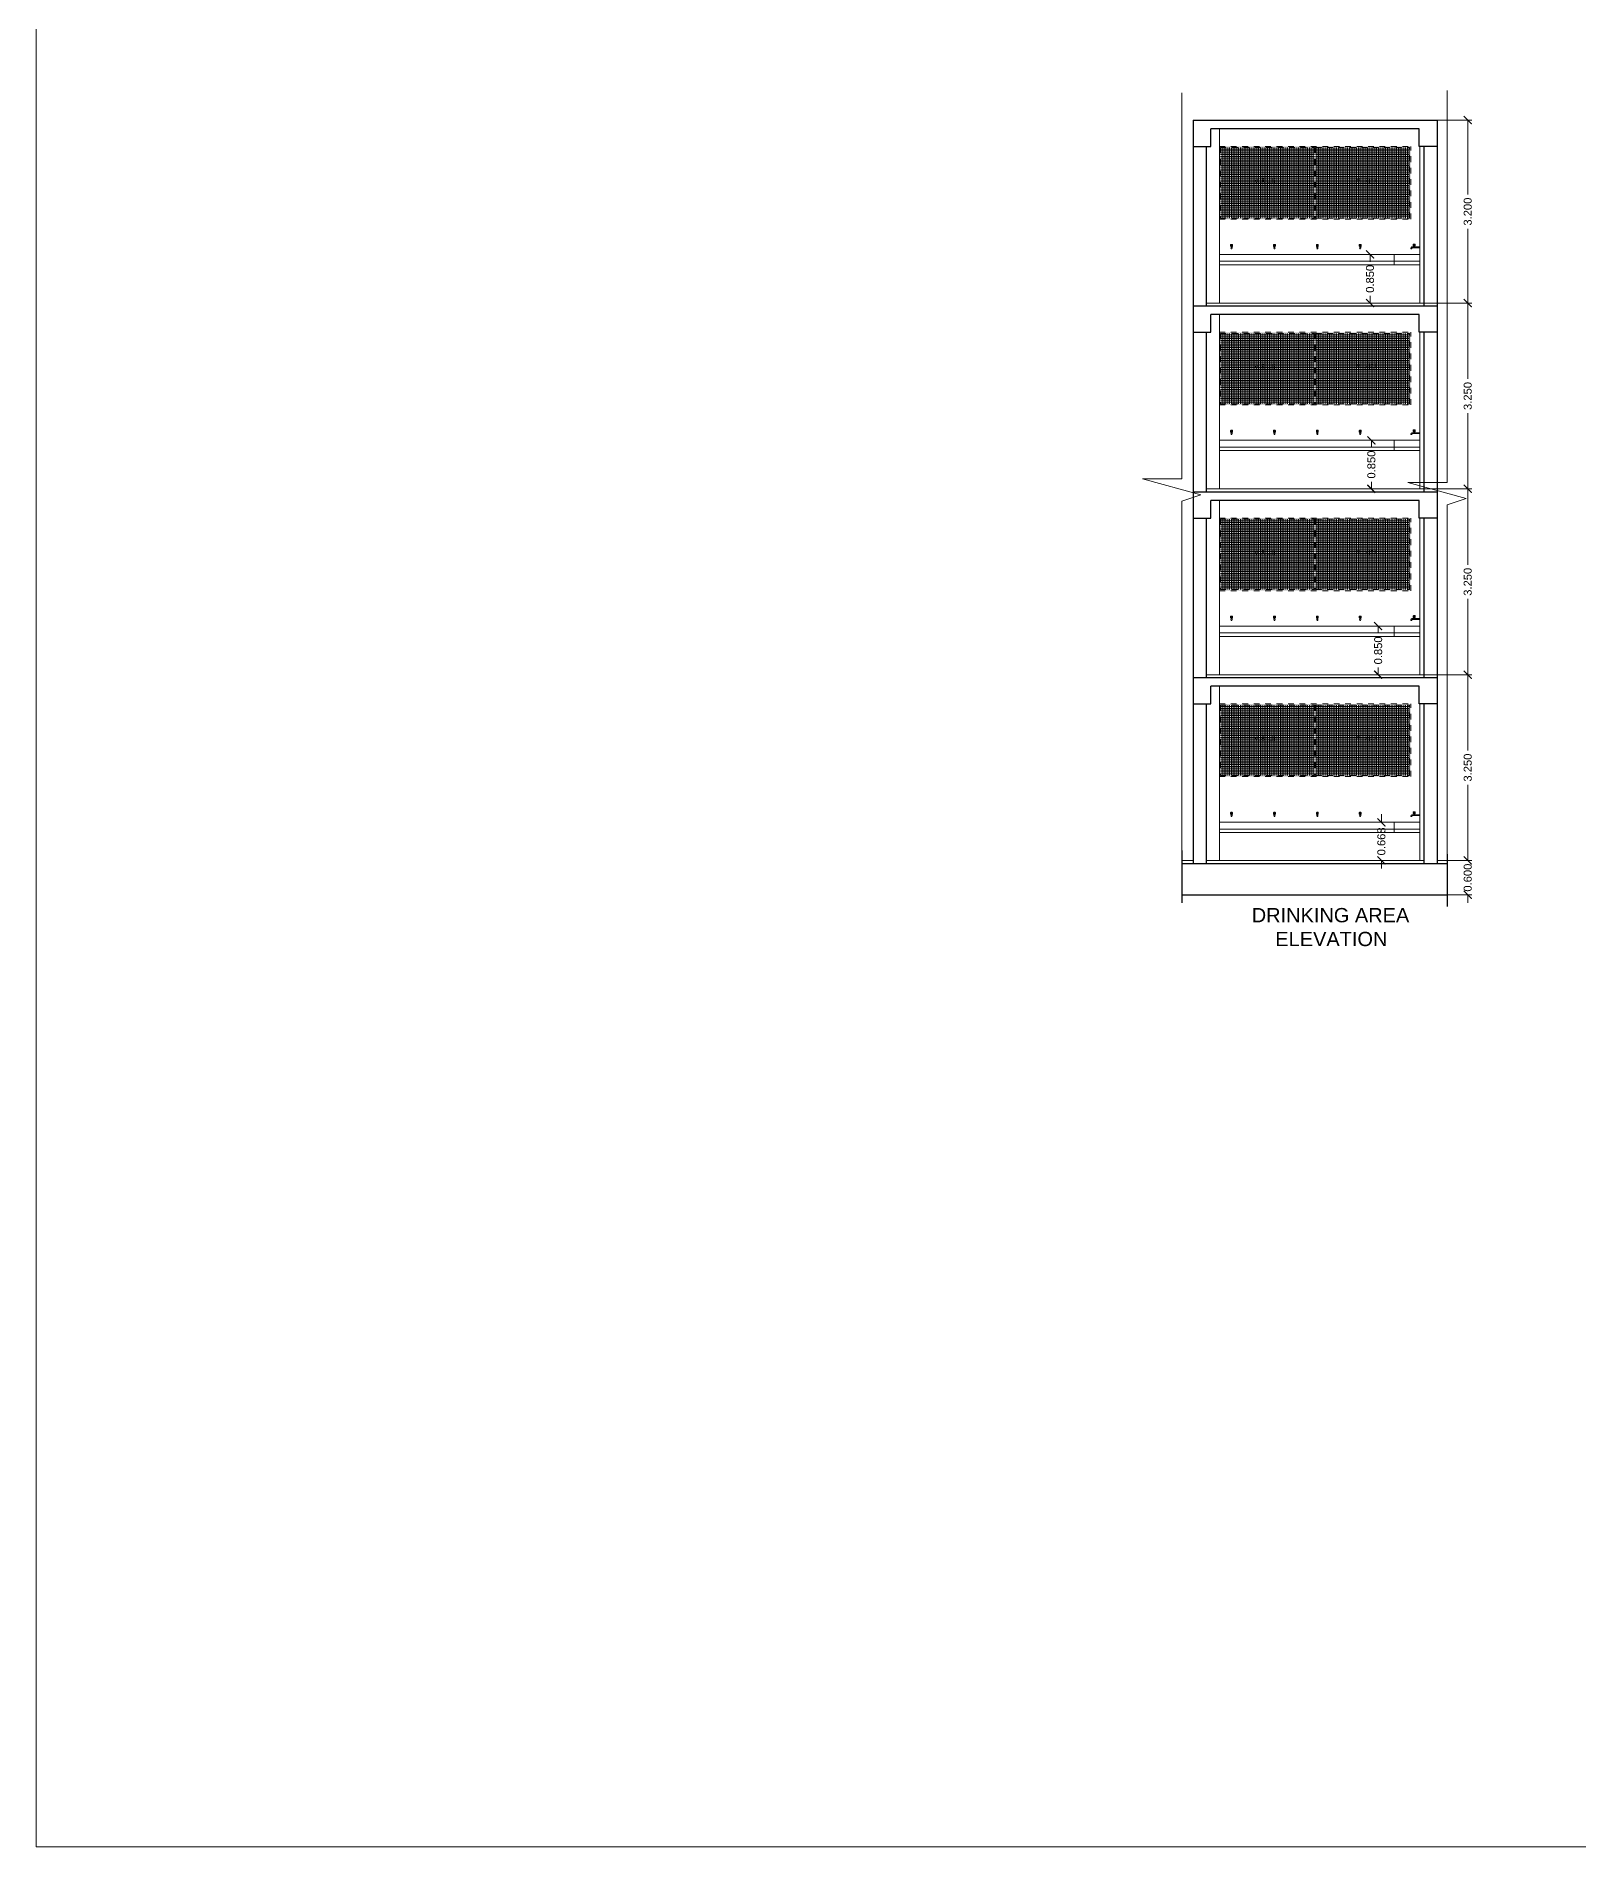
# Model space of a CAD drawing. Header units: millimetres. Extents: x 1898 to 3725, y 783 to 1532.
# Drawn here: x 2872.59 to 2899.56, y 977.71 to 1009.38 of the extents above; entities that cross this region are included whole.
import ezdxf

# ---------------------------------------------------------------- set-up
doc = ezdxf.new("R2010")
doc.units = ezdxf.units.MM
doc.linetypes.add('DASHED', pattern=[0.75, 0.5, -0.25])
doc.layers.get('0').update_dxf_attribs({"lineweight": 20})
doc.layers.get('Defpoints').update_dxf_attribs({"lineweight": 15})
for name, color, linetype, lineweight in [('DIM', 6, 'Continuous', 18), ('ELEV.1', 7, 'Continuous', 20), ('Fixture', 44, 'Continuous', 13), ('flooring', 1, 'Continuous', 18), ('Jali', 40, 'Continuous', 5), ('rcc', 5, 'Continuous', 30), ('STAIRS', 10, 'Continuous', 18), ('TEXT', 7, 'Continuous', 15), ('Text-1', 240, 'Continuous', 15), ('Ventilator', 4, 'DASHED', 18), ('Wall', 7, 'Continuous', 30)]:
    doc.layers.add(name, color=color, linetype=linetype, lineweight=lineweight)
doc.styles.add('L120', font='arial.ttf', dxfattribs={"height": 0.6})
doc.styles.add('Tabrej', font='arial.ttf')
doc.dimstyles.new('DIMEN', dxfattribs={"dimtxt": 0.3, "dimasz": 0.25, "dimexe": 0.18, "dimexo": 0.0625, "dimgap": 0.09, "dimtad": 0, "dimdec": 3, "dimzin": 0, "dimdsep": 46, "dimtxsty": 'Tabrej', "dimcen": 0, "dimclrd": 256, "dimclre": 256, "dimclrt": 7, "dimadec": 0, "dimazin": 0, "dimtfac": 1, "dimtdec": 3, "dimtofl": 0, "dimtmove": 0, "dimatfit": 1, "dimfxl": 0, "dimtolj": 1, "dimtzin": 0, "dimlwd": -1, "dimlwe": -1, "dimarcsym": 0})
pattern_1 = [(0, (-559.80018, 33.815787), (0, 0.03175), []), (90, (-559.80018, 33.815787), (-0.03175, 2e-18), [])]
pattern_2 = [(0, (-559.80018, 37.065787), (0, 0.03175), []), (90, (-559.80018, 37.065787), (-0.03175, 2e-18), [])]
pattern_3 = [(0, (-559.80018, 40.315787), (0, 0.03175), []), (90, (-559.80018, 40.315787), (-0.03175, 2e-18), [])]
pattern_4 = [(0, (-559.80018, 43.565787), (0, 0.03175), []), (90, (-559.80018, 43.565787), (-0.03175, 2e-18), [])]

# ---------------------------------------------------------------- blocks, each defined once
blk = doc.blocks.new('UIIOJHK')
at = {"ltscale": 0.05}
for p, q in [((1511.705, -656.787), (1511.672, -656.787)), ((1511.672, -656.804), (1511.705, -656.804)), ((1511.68, -656.812), (1511.68, -656.829)), ((1511.68, -656.829), (1511.697, -656.829)), ((1511.697, -656.829), (1511.697, -656.812)), ((1511.695, -656.854), (1511.682, -656.854))]:
    blk.add_line(p, q, dxfattribs=at)
for points in [[(1511.672, -656.787), (1511.672, -656.803)], [(1511.697, -656.779), (1511.68, -656.779)], [(1511.68, -656.812), (1511.697, -656.812)], [(1511.705, -656.804), (1511.705, -656.787)]]:
    blk.add_lwpolyline(points, dxfattribs=at)
for centre, radius, start, end in [((1511.68, -656.787), 0.00809, 88.2224, 181.7776), ((1511.68, -656.804), 0.00809, 178.2224, 271.7776), ((1511.703, -656.84), 0.0248, 153.0329, 214.6745), ((1511.675, -656.84), 0.0248, 325.3255, 26.9671), ((1511.697, -656.787), 0.00809, 358.2224, 91.7776), ((1511.697, -656.804), 0.00809, 268.2224, 1.7776)]:
    blk.add_arc(centre, radius, start, end, dxfattribs=at)
blk = doc.blocks.new('TT')
at = {"ltscale": 0.05}
for p, q in [((-0.068, 0.017), (0.057, 0.017)), ((0.059, 0), (-0.068, 0)), ((0.014, 0.058), (0.047, 0.058)), ((0.047, 0.042), (0.014, 0.042)), ((0.022, 0.017), (0.022, 0.033)), ((0.039, 0.033), (0.039, 0.017)), ((0.092, -0.017), (0.075, -0.017))]:
    blk.add_line(p, q, dxfattribs=at)
for points in [[(0.014, 0.042), (0.014, 0.058)], [(0.022, 0.067), (0.039, 0.067)], [(0.039, 0.033), (0.022, 0.033)], [(0.047, 0.058), (0.047, 0.042)]]:
    blk.add_lwpolyline(points, dxfattribs=at)
for centre, radius, start, end in [((0.022, 0.059), 0.00809, 88.2224, 181.7776), ((0.022, 0.041), 0.00809, 178.2224, 271.7776), ((0.039, 0.059), 0.00809, 358.2224, 91.7776), ((0.039, 0.041), 0.00809, 268.2224, 1.7776), ((0.062, -0.014), 0.0306, 354.1414, 98.716), ((0.062, -0.014), 0.0139, 347.0192, 102.9808)]:
    blk.add_arc(centre, radius, start, end, dxfattribs=at)
blk = doc.blocks.new('_ArchTick')
at = {"color": 0, "const_width": 0.15}
blk.add_lwpolyline([(-0.5, -0.5), (0.5, 0.5)], dxfattribs=at)
blk = doc.blocks.new('*D286')
at = {"layer": 'Defpoints', "color": 0, "lineweight": 15, "transparency": 16777216}
for p in [(2896.194, 995.626), (2896.113, 994.958), (2896.194, 994.958)]:
    blk.add_point(p, dxfattribs=at)
at = {"layer": 'DIM', "transparency": 16777216}
for p, q in [((2896.113, 995.626), (2896.113, 995.766)), ((2896.187, 995.626), (2896.043, 995.626)), ((2896.187, 994.958), (2896.043, 994.958)), ((2896.113, 994.958), (2896.113, 994.818))]:
    blk.add_line(p, q, dxfattribs=at)
at = {"layer": 'DIM', "transparency": 16777216, "xscale": 0.14, "yscale": 0.14, "zscale": 0.14}
for p, rotation in [((2896.113, 995.626), 270), ((2896.113, 994.958), 90)]:
    blk.add_blockref('_ArchTick', p, dxfattribs=dict(at, rotation=rotation))
at = {"layer": 'DIM', "color": 7, "transparency": 16777216, "insert": (2896.113, 995.292), "char_height": 0.14, "attachment_point": 5, "rotation": 90, "style": 'Tabrej'}
blk.add_mtext('\\A1;0.668', dxfattribs=at)
blk = doc.blocks.new('*D287')
at = {"layer": 'Defpoints', "color": 0, "lineweight": 15, "transparency": 16777216}
for p in [(2896.175, 999.058), (2896.057, 998.208), (2896.175, 998.208)]:
    blk.add_point(p, dxfattribs=at)
at = {"layer": 'DIM', "transparency": 16777216}
for p, q in [((2896.168, 999.058), (2895.987, 999.058)), ((2896.057, 999.058), (2896.057, 998.932)), ((2896.057, 998.208), (2896.057, 998.334)), ((2896.168, 998.208), (2895.987, 998.208))]:
    blk.add_line(p, q, dxfattribs=at)
at = {"layer": 'DIM', "transparency": 16777216, "xscale": 0.14, "yscale": 0.14, "zscale": 0.14}
for p, rotation in [((2896.057, 999.058), 90), ((2896.057, 998.208), 270)]:
    blk.add_blockref('_ArchTick', p, dxfattribs=dict(at, rotation=rotation))
at = {"layer": 'DIM', "color": 7, "transparency": 16777216, "insert": (2896.057, 998.633), "char_height": 0.14, "attachment_point": 5, "rotation": 90, "style": 'Tabrej'}
blk.add_mtext('\\A1;0.850', dxfattribs=at)
blk = doc.blocks.new('*D288')
at = {"layer": 'Defpoints', "color": 0, "lineweight": 15, "transparency": 16777216}
for p in [(2896.057, 1002.308), (2895.938, 1001.458), (2896.057, 1001.458)]:
    blk.add_point(p, dxfattribs=at)
at = {"layer": 'DIM', "transparency": 16777216}
for p, q in [((2896.05, 1002.308), (2895.868, 1002.308)), ((2895.938, 1002.308), (2895.938, 1002.182)), ((2896.05, 1001.458), (2895.868, 1001.458)), ((2895.938, 1001.458), (2895.938, 1001.584))]:
    blk.add_line(p, q, dxfattribs=at)
at = {"layer": 'DIM', "transparency": 16777216, "xscale": 0.14, "yscale": 0.14, "zscale": 0.14}
for p, rotation in [((2895.938, 1002.308), 90), ((2895.938, 1001.458), 270)]:
    blk.add_blockref('_ArchTick', p, dxfattribs=dict(at, rotation=rotation))
at = {"layer": 'DIM', "color": 7, "transparency": 16777216, "insert": (2895.938, 1001.883), "char_height": 0.14, "attachment_point": 5, "rotation": 90, "style": 'Tabrej'}
blk.add_mtext('\\A1;0.850', dxfattribs=at)
blk = doc.blocks.new('*D289')
at = {"layer": 'Defpoints', "color": 0, "lineweight": 15, "transparency": 16777216}
for p in [(2896.085, 1005.558), (2895.914, 1004.708), (2896.085, 1004.708)]:
    blk.add_point(p, dxfattribs=at)
at = {"layer": 'DIM', "transparency": 16777216}
for p, q in [((2896.078, 1005.558), (2895.844, 1005.558)), ((2895.914, 1005.558), (2895.914, 1005.432)), ((2896.078, 1004.708), (2895.844, 1004.708)), ((2895.914, 1004.708), (2895.914, 1004.834))]:
    blk.add_line(p, q, dxfattribs=at)
at = {"layer": 'DIM', "transparency": 16777216, "xscale": 0.14, "yscale": 0.14, "zscale": 0.14}
for p, rotation in [((2895.914, 1005.558), 90), ((2895.914, 1004.708), 270)]:
    blk.add_blockref('_ArchTick', p, dxfattribs=dict(at, rotation=rotation))
at = {"layer": 'DIM', "color": 7, "transparency": 16777216, "insert": (2895.914, 1005.133), "char_height": 0.14, "attachment_point": 5, "rotation": 90, "style": 'Tabrej'}
blk.add_mtext('\\A1;0.850', dxfattribs=at)
blk = doc.blocks.new('*D290')
at = {"layer": 'Defpoints', "color": 0, "lineweight": 15, "transparency": 16777216}
for p in [(2897.26, 994.958), (2897.623, 994.958), (2897.26, 994.358)]:
    blk.add_point(p, dxfattribs=at)
at = {"layer": 'DIM', "transparency": 16777216}
for p, q in [((2897.623, 994.958), (2897.623, 995.098)), ((2897.267, 994.958), (2897.693, 994.958)), ((2897.267, 994.358), (2897.693, 994.358)), ((2897.623, 994.358), (2897.623, 994.218))]:
    blk.add_line(p, q, dxfattribs=at)
at = {"layer": 'DIM', "transparency": 16777216, "xscale": 0.14, "yscale": 0.14, "zscale": 0.14}
for p, rotation in [((2897.623, 994.958), 270), ((2897.623, 994.358), 90)]:
    blk.add_blockref('_ArchTick', p, dxfattribs=dict(at, rotation=rotation))
at = {"layer": 'DIM', "color": 7, "transparency": 16777216, "insert": (2897.623, 994.658), "char_height": 0.14, "attachment_point": 5, "rotation": 90, "style": 'Tabrej'}
blk.add_mtext('\\A1;0.600', dxfattribs=at)
blk = doc.blocks.new('*D291')
at = {"layer": 'Defpoints', "color": 0, "lineweight": 15, "transparency": 16777216}
for p in [(2896.856, 998.208), (2897.623, 998.208), (2897.26, 994.958)]:
    blk.add_point(p, dxfattribs=at)
at = {"layer": 'DIM', "transparency": 16777216}
for p, q in [((2896.863, 998.208), (2897.693, 998.208)), ((2897.623, 998.208), (2897.623, 996.882)), ((2897.623, 994.958), (2897.623, 996.284)), ((2897.267, 994.958), (2897.693, 994.958))]:
    blk.add_line(p, q, dxfattribs=at)
at = {"layer": 'DIM', "transparency": 16777216, "xscale": 0.14, "yscale": 0.14, "zscale": 0.14}
for p, rotation in [((2897.623, 998.208), 90), ((2897.623, 994.958), 270)]:
    blk.add_blockref('_ArchTick', p, dxfattribs=dict(at, rotation=rotation))
at = {"layer": 'DIM', "color": 7, "transparency": 16777216, "insert": (2897.623, 996.583), "char_height": 0.14, "attachment_point": 5, "rotation": 90, "style": 'Tabrej'}
blk.add_mtext('\\A1;3.250', dxfattribs=at)
blk = doc.blocks.new('*D292')
at = {"layer": 'Defpoints', "color": 0, "lineweight": 15, "transparency": 16777216}
for p in [(2896.856, 1001.458), (2897.623, 1001.458), (2896.856, 998.208)]:
    blk.add_point(p, dxfattribs=at)
at = {"layer": 'DIM', "transparency": 16777216}
for p, q in [((2896.863, 1001.458), (2897.693, 1001.458)), ((2897.623, 1001.458), (2897.623, 1000.132)), ((2897.623, 998.208), (2897.623, 999.534)), ((2896.863, 998.208), (2897.693, 998.208))]:
    blk.add_line(p, q, dxfattribs=at)
at = {"layer": 'DIM', "transparency": 16777216, "xscale": 0.14, "yscale": 0.14, "zscale": 0.14}
for p, rotation in [((2897.623, 1001.458), 90), ((2897.623, 998.208), 270)]:
    blk.add_blockref('_ArchTick', p, dxfattribs=dict(at, rotation=rotation))
at = {"layer": 'DIM', "color": 7, "transparency": 16777216, "insert": (2897.623, 999.833), "char_height": 0.14, "attachment_point": 5, "rotation": 90, "style": 'Tabrej'}
blk.add_mtext('\\A1;3.250', dxfattribs=at)
blk = doc.blocks.new('*D293')
at = {"layer": 'Defpoints', "color": 0, "lineweight": 15, "transparency": 16777216}
for p in [(2896.856, 1004.708), (2897.623, 1004.708), (2896.856, 1001.458)]:
    blk.add_point(p, dxfattribs=at)
at = {"layer": 'DIM', "transparency": 16777216}
for p, q in [((2896.863, 1004.708), (2897.693, 1004.708)), ((2897.623, 1004.708), (2897.623, 1003.382)), ((2897.623, 1001.458), (2897.623, 1002.784)), ((2896.863, 1001.458), (2897.693, 1001.458))]:
    blk.add_line(p, q, dxfattribs=at)
at = {"layer": 'DIM', "transparency": 16777216, "xscale": 0.14, "yscale": 0.14, "zscale": 0.14}
for p, rotation in [((2897.623, 1004.708), 90), ((2897.623, 1001.458), 270)]:
    blk.add_blockref('_ArchTick', p, dxfattribs=dict(at, rotation=rotation))
at = {"layer": 'DIM', "color": 7, "transparency": 16777216, "insert": (2897.623, 1003.083), "char_height": 0.14, "attachment_point": 5, "rotation": 90, "style": 'Tabrej'}
blk.add_mtext('\\A1;3.250', dxfattribs=at)
blk = doc.blocks.new('*D294')
at = {"layer": 'Defpoints', "color": 0, "lineweight": 15, "transparency": 16777216}
for p in [(2897.086, 1007.908), (2897.623, 1007.908), (2896.856, 1004.708)]:
    blk.add_point(p, dxfattribs=at)
at = {"layer": 'DIM', "transparency": 16777216}
for p, q in [((2897.093, 1007.908), (2897.693, 1007.908)), ((2897.623, 1007.908), (2897.623, 1006.607)), ((2897.623, 1004.708), (2897.623, 1006.009)), ((2896.863, 1004.708), (2897.693, 1004.708))]:
    blk.add_line(p, q, dxfattribs=at)
at = {"layer": 'DIM', "transparency": 16777216, "xscale": 0.14, "yscale": 0.14, "zscale": 0.14}
for p, rotation in [((2897.623, 1007.908), 90), ((2897.623, 1004.708), 270)]:
    blk.add_blockref('_ArchTick', p, dxfattribs=dict(at, rotation=rotation))
at = {"layer": 'DIM', "color": 7, "transparency": 16777216, "insert": (2897.623, 1006.308), "char_height": 0.14, "attachment_point": 5, "rotation": 90, "style": 'Tabrej'}
blk.add_mtext('\\A1;3.200', dxfattribs=at)

msp = doc.modelspace()

# ---------------------------------------------------------------- hatches: boundary and pattern name
at = {"layer": 'Jali'}
h = msp.add_hatch(dxfattribs=at)
h.set_pattern_fill('NET', color=256, scale=0.01, style=0)
h.set_pattern_definition(pattern_4)
h.paths.add_polyline_path([(2894.943, 1007.4278), (2893.3005, 1007.4278), (2893.3005, 1006.1958), (2894.943, 1006.1958)])
h.paths.add_polyline_path([(2893.8545, 1006.7565), (2894.2609, 1006.7565), (2894.2609, 1006.9214), (2893.8545, 1006.9214)], flags=24)
h = msp.add_hatch(dxfattribs=at)
h.set_pattern_fill('NET', color=256, scale=0.01, style=0)
h.set_pattern_definition(pattern_4)
h.paths.add_polyline_path([(2896.6055, 1007.4278), (2894.963, 1007.4278), (2894.963, 1006.1958), (2896.6055, 1006.1958)])
h.paths.add_polyline_path([(2895.6362, 1006.774), (2896.0426, 1006.774), (2896.0426, 1006.9388), (2895.6362, 1006.9388)], flags=24)
h = msp.add_hatch(dxfattribs=at)
h.set_pattern_fill('NET', color=256, scale=0.01, style=0)
h.set_pattern_definition(pattern_3)
h.paths.add_polyline_path([(2894.943, 1004.1778), (2893.3005, 1004.1778), (2893.3005, 1002.9458), (2894.943, 1002.9458)])
h.paths.add_polyline_path([(2893.8545, 1003.5065), (2894.2609, 1003.5065), (2894.2609, 1003.6714), (2893.8545, 1003.6714)], flags=24)
h = msp.add_hatch(dxfattribs=at)
h.set_pattern_fill('NET', color=256, scale=0.01, style=0)
h.set_pattern_definition(pattern_3)
h.paths.add_polyline_path([(2896.6055, 1004.1778), (2894.963, 1004.1778), (2894.963, 1002.9458), (2896.6055, 1002.9458)])
h.paths.add_polyline_path([(2895.6362, 1003.524), (2896.0426, 1003.524), (2896.0426, 1003.6888), (2895.6362, 1003.6888)], flags=24)
h = msp.add_hatch(dxfattribs=at)
h.set_pattern_fill('NET', color=256, scale=0.01, style=0)
h.set_pattern_definition(pattern_2)
h.paths.add_polyline_path([(2894.943, 1000.9278), (2893.3005, 1000.9278), (2893.3005, 999.6958), (2894.943, 999.6958)])
h.paths.add_polyline_path([(2893.8545, 1000.2565), (2894.2609, 1000.2565), (2894.2609, 1000.4214), (2893.8545, 1000.4214)], flags=24)
h = msp.add_hatch(dxfattribs=at)
h.set_pattern_fill('NET', color=256, scale=0.01, style=0)
h.set_pattern_definition(pattern_2)
h.paths.add_polyline_path([(2896.6055, 1000.9278), (2894.963, 1000.9278), (2894.963, 999.6958), (2896.6055, 999.6958)])
h.paths.add_polyline_path([(2895.6362, 1000.274), (2896.0426, 1000.274), (2896.0426, 1000.4388), (2895.6362, 1000.4388)], flags=24)
h = msp.add_hatch(dxfattribs=at)
h.set_pattern_fill('NET', color=256, scale=0.01, style=0)
h.set_pattern_definition(pattern_1)
h.paths.add_polyline_path([(2894.943, 997.6778), (2893.3005, 997.6778), (2893.3005, 996.4458), (2894.943, 996.4458)])
h.paths.add_polyline_path([(2893.8545, 997.0065), (2894.2609, 997.0065), (2894.2609, 997.1714), (2893.8545, 997.1714)], flags=24)
h = msp.add_hatch(dxfattribs=at)
h.set_pattern_fill('NET', color=256, scale=0.01, style=0)
h.set_pattern_definition(pattern_1)
h.paths.add_polyline_path([(2896.6055, 997.6778), (2894.963, 997.6778), (2894.963, 996.4458), (2896.6055, 996.4458)])
h.paths.add_polyline_path([(2895.6362, 997.024), (2896.0426, 997.024), (2896.0426, 997.1888), (2895.6362, 997.1888)], flags=24)
at = {"layer": 'Ventilator'}
h = msp.add_hatch(color=256, dxfattribs=at)
h.dxf.hatch_style = 1
h.paths.add_polyline_path([(2896.6255, 1007.4478), (2893.2805, 1007.4478), (2893.2805, 1006.1758), (2896.6255, 1006.1758)])
h.paths.add_polyline_path([(2896.6055, 1007.4278), (2894.963, 1007.4278), (2894.963, 1006.1958), (2896.6055, 1006.1958)], flags=16)
h.paths.add_polyline_path([(2894.943, 1006.1958), (2893.3005, 1006.1958), (2893.3005, 1007.4278), (2894.943, 1007.4278)], flags=16)
h.paths.add_polyline_path([(2895.6362, 1006.774), (2896.0426, 1006.774), (2896.0426, 1006.9388), (2895.6362, 1006.9388)], flags=8)
h.paths.add_polyline_path([(2893.8545, 1006.7565), (2894.2609, 1006.7565), (2894.2609, 1006.9214), (2893.8545, 1006.9214)], flags=8)
h = msp.add_hatch(color=256, dxfattribs=at)
h.dxf.hatch_style = 1
h.paths.add_polyline_path([(2896.6255, 1004.1978), (2893.2805, 1004.1978), (2893.2805, 1002.9258), (2896.6255, 1002.9258)])
h.paths.add_polyline_path([(2896.6055, 1004.1778), (2894.963, 1004.1778), (2894.963, 1002.9458), (2896.6055, 1002.9458)], flags=16)
h.paths.add_polyline_path([(2894.943, 1002.9458), (2893.3005, 1002.9458), (2893.3005, 1004.1778), (2894.943, 1004.1778)], flags=16)
h.paths.add_polyline_path([(2895.6362, 1003.524), (2896.0426, 1003.524), (2896.0426, 1003.6888), (2895.6362, 1003.6888)], flags=8)
h.paths.add_polyline_path([(2893.8545, 1003.5065), (2894.2609, 1003.5065), (2894.2609, 1003.6714), (2893.8545, 1003.6714)], flags=8)
h = msp.add_hatch(color=256, dxfattribs=at)
h.dxf.hatch_style = 1
h.paths.add_polyline_path([(2896.6255, 1000.9478), (2893.2805, 1000.9478), (2893.2805, 999.6758), (2896.6255, 999.6758)])
h.paths.add_polyline_path([(2896.6055, 1000.9278), (2894.963, 1000.9278), (2894.963, 999.6958), (2896.6055, 999.6958)], flags=16)
h.paths.add_polyline_path([(2894.943, 999.6958), (2893.3005, 999.6958), (2893.3005, 1000.9278), (2894.943, 1000.9278)], flags=16)
h.paths.add_polyline_path([(2895.6362, 1000.274), (2896.0426, 1000.274), (2896.0426, 1000.4388), (2895.6362, 1000.4388)], flags=8)
h.paths.add_polyline_path([(2893.8545, 1000.2565), (2894.2609, 1000.2565), (2894.2609, 1000.4214), (2893.8545, 1000.4214)], flags=8)
h = msp.add_hatch(color=256, dxfattribs=at)
h.dxf.hatch_style = 1
h.paths.add_polyline_path([(2896.6255, 997.6978), (2893.2805, 997.6978), (2893.2805, 996.4258), (2896.6255, 996.4258)])
h.paths.add_polyline_path([(2896.6055, 997.6778), (2894.963, 997.6778), (2894.963, 996.4458), (2896.6055, 996.4458)], flags=16)
h.paths.add_polyline_path([(2894.943, 996.4458), (2893.3005, 996.4458), (2893.3005, 997.6778), (2894.943, 997.6778)], flags=16)
h.paths.add_polyline_path([(2895.6362, 997.024), (2896.0426, 997.024), (2896.0426, 997.1888), (2895.6362, 997.1888)], flags=8)
h.paths.add_polyline_path([(2893.8545, 997.0065), (2894.2609, 997.0065), (2894.2609, 997.1714), (2893.8545, 997.1714)], flags=8)

# ---------------------------------------------------------------- linework, layer by layer
at = {"layer": 'DIM'}
msp.add_lwpolyline([(2872.5878, 1037.6534), (2982.025, 1037.6534), (2982.025, 977.706), (2872.5878, 977.706)], close=True, dxfattribs=at)
at = {"layer": 'ELEV.1'}
for p, q in [((2893.2805, 1007.7578), (2893.2805, 1004.7078)), ((2896.7855, 1007.4478), (2896.7855, 1004.7078)), ((2893.2805, 1004.5078), (2893.2805, 1001.4578)), ((2896.7855, 1004.1978), (2896.7855, 1001.4578)), ((2893.2805, 1001.2578), (2893.2805, 998.2078)), ((2896.7855, 1000.9478), (2896.7855, 998.2078)), ((2893.2805, 998.0078), (2893.2805, 994.9578)), ((2896.7855, 997.6978), (2896.7855, 994.9578))]:
    msp.add_line(p, q, dxfattribs=at)
at = {"layer": 'flooring'}
for p, q in [((2893.2805, 1005.5578), (2896.7855, 1005.5578)), ((2893.2805, 1005.4398), (2896.7855, 1005.4398)), ((2893.2805, 1005.3778), (2896.7855, 1005.3778)), ((2893.0505, 1004.7078), (2896.8555, 1004.7078)), ((2893.2805, 1002.3078), (2896.7855, 1002.3078)), ((2893.2805, 1002.1898), (2896.7855, 1002.1898)), ((2893.2805, 1002.1278), (2896.7855, 1002.1278)), ((2893.0505, 1001.4578), (2896.8555, 1001.4578)), ((2893.2805, 999.0578), (2896.7855, 999.0578)), ((2893.2805, 998.9398), (2896.7855, 998.9398)), ((2893.2805, 998.8778), (2896.7855, 998.8778)), ((2893.0505, 998.2078), (2896.8555, 998.2078)), ((2893.2805, 995.6258), (2896.7855, 995.6258)), ((2893.2805, 995.5078), (2896.7855, 995.5078)), ((2893.2805, 995.4458), (2896.7855, 995.4458)), ((2892.621, 994.9578), (2892.8205, 994.9578)), ((2893.0505, 994.9578), (2896.8555, 994.9578)), ((2897.0855, 994.9578), (2897.2605, 994.9578))]:
    msp.add_line(p, q, dxfattribs=at)
at = {"layer": 'rcc'}
for p, q in [((2892.8205, 1007.9078), (2892.8205, 1007.4478)), ((2892.8205, 1007.9078), (2897.0855, 1007.9078)), ((2893.1305, 1007.4478), (2893.1305, 1007.7578)), ((2896.7755, 1007.7578), (2893.1305, 1007.7578)), ((2896.7755, 1007.4478), (2896.7755, 1007.7578)), ((2897.0855, 1007.9078), (2897.0855, 1007.4478)), ((2892.8205, 1007.4478), (2893.1305, 1007.4478)), ((2897.0855, 1007.4478), (2896.7755, 1007.4478)), ((2892.8205, 1004.6578), (2892.8205, 1004.1978)), ((2892.8205, 1004.6578), (2897.0855, 1004.6578)), ((2897.0855, 1004.6578), (2897.0855, 1004.1978)), ((2893.1305, 1004.1978), (2893.1305, 1004.5078)), ((2896.7755, 1004.5078), (2893.1305, 1004.5078)), ((2896.7755, 1004.1978), (2896.7755, 1004.5078)), ((2892.8205, 1004.1978), (2893.1305, 1004.1978)), ((2897.0855, 1004.1978), (2896.7755, 1004.1978)), ((2892.8205, 1001.4078), (2892.8205, 1000.9478)), ((2892.8205, 1001.4078), (2897.0855, 1001.4078)), ((2893.1305, 1000.9478), (2893.1305, 1001.2578)), ((2896.7755, 1001.2578), (2893.1305, 1001.2578)), ((2896.7755, 1000.9478), (2896.7755, 1001.2578)), ((2897.0855, 1001.4078), (2897.0855, 1000.9478)), ((2892.8205, 1000.9478), (2893.1305, 1000.9478)), ((2897.0855, 1000.9478), (2896.7755, 1000.9478)), ((2892.8205, 998.1578), (2892.8205, 997.6978)), ((2892.8205, 998.1578), (2897.0855, 998.1578)), ((2893.1305, 997.6978), (2893.1305, 998.0078)), ((2896.7755, 998.0078), (2893.1305, 998.0078)), ((2896.7755, 997.6978), (2896.7755, 998.0078)), ((2897.0855, 998.1578), (2897.0855, 997.6978)), ((2892.8205, 997.6978), (2893.1305, 997.6978)), ((2897.0855, 997.6978), (2896.7755, 997.6978))]:
    msp.add_line(p, q, dxfattribs=at)
at = {"layer": 'STAIRS'}
for p, q in [((2896.3355, 1005.5578), (2896.3355, 1005.3778)), ((2896.3355, 1002.3078), (2896.3355, 1002.1278)), ((2896.3355, 999.0578), (2896.3355, 998.8778)), ((2896.3355, 995.6258), (2896.3355, 995.4458))]:
    msp.add_line(p, q, dxfattribs=at)
at = {"layer": 'Text-1'}
for points in [[(2892.6227, 1008.3858), (2892.6227, 1001.6317), (2891.9345, 1001.6317), (2892.9538, 1001.3515), (2892.621, 1001.2406), (2892.621, 994.3578)], [(2897.2622, 1008.4281), (2897.2622, 1001.5708), (2896.574, 1001.5708), (2897.5933, 1001.2906), (2897.2605, 1001.1797), (2897.2605, 994.2968)]]:
    msp.add_lwpolyline(points, dxfattribs=at)
at = {"layer": 'Ventilator', "ltscale": 0.005}
for p, q in [((2893.2805, 1007.4478), (2893.2805, 1006.1758)), ((2893.2805, 1007.4478), (2896.6255, 1007.4478)), ((2896.6255, 1006.1758), (2896.6255, 1007.4478)), ((2893.3005, 1007.4278), (2893.3005, 1006.1958)), ((2893.3005, 1007.4278), (2894.943, 1007.4278)), ((2894.943, 1007.4278), (2894.943, 1006.1958)), ((2894.963, 1007.4278), (2896.6055, 1007.4278)), ((2894.963, 1007.4278), (2894.963, 1006.1958)), ((2896.6055, 1006.1958), (2896.6055, 1007.4278)), ((2893.2805, 1006.1758), (2896.6255, 1006.1758)), ((2893.3005, 1006.1958), (2894.943, 1006.1958)), ((2894.963, 1006.1958), (2896.6055, 1006.1958)), ((2893.2805, 1004.1978), (2893.2805, 1002.9258)), ((2893.2805, 1004.1978), (2896.6255, 1004.1978)), ((2893.3005, 1004.1778), (2893.3005, 1002.9458)), ((2893.3005, 1004.1778), (2894.943, 1004.1778)), ((2894.943, 1004.1778), (2894.943, 1002.9458)), ((2894.963, 1004.1778), (2896.6055, 1004.1778)), ((2894.963, 1004.1778), (2894.963, 1002.9458)), ((2896.6055, 1002.9458), (2896.6055, 1004.1778)), ((2896.6255, 1002.9258), (2896.6255, 1004.1978)), ((2893.2805, 1002.9258), (2896.6255, 1002.9258)), ((2893.3005, 1002.9458), (2894.943, 1002.9458)), ((2894.963, 1002.9458), (2896.6055, 1002.9458)), ((2893.2805, 1000.9478), (2893.2805, 999.6758)), ((2893.2805, 1000.9478), (2896.6255, 1000.9478)), ((2893.3005, 1000.9278), (2893.3005, 999.6958)), ((2893.3005, 1000.9278), (2894.943, 1000.9278)), ((2894.943, 1000.9278), (2894.943, 999.6958)), ((2894.963, 1000.9278), (2896.6055, 1000.9278)), ((2894.963, 1000.9278), (2894.963, 999.6958)), ((2896.6055, 999.6958), (2896.6055, 1000.9278)), ((2896.6255, 999.6758), (2896.6255, 1000.9478)), ((2893.2805, 999.6758), (2896.6255, 999.6758)), ((2893.3005, 999.6958), (2894.943, 999.6958)), ((2894.963, 999.6958), (2896.6055, 999.6958)), ((2893.2805, 997.6978), (2893.2805, 996.4258)), ((2893.2805, 997.6978), (2896.6255, 997.6978)), ((2893.3005, 997.6778), (2893.3005, 996.4458)), ((2893.3005, 997.6778), (2894.943, 997.6778)), ((2894.943, 997.6778), (2894.943, 996.4458)), ((2894.963, 997.6778), (2896.6055, 997.6778)), ((2894.963, 997.6778), (2894.963, 996.4458)), ((2896.6055, 996.4458), (2896.6055, 997.6778)), ((2896.6255, 996.4258), (2896.6255, 997.6978)), ((2893.2805, 996.4258), (2896.6255, 996.4258)), ((2893.3005, 996.4458), (2894.943, 996.4458)), ((2894.963, 996.4458), (2896.6055, 996.4458))]:
    msp.add_line(p, q, dxfattribs=at)
at = {"layer": 'Wall'}
for p, q in [((2892.8205, 1007.4478), (2892.8205, 1004.6578)), ((2893.0505, 1007.4478), (2893.0505, 1004.6578)), ((2896.8555, 1007.4478), (2896.8555, 1004.6578)), ((2897.0855, 1007.4478), (2897.0855, 1004.6578)), ((2892.8205, 1004.1978), (2892.8205, 1001.4078)), ((2893.0505, 1004.1978), (2893.0505, 1001.4078)), ((2896.8555, 1004.1978), (2896.8555, 1001.4078)), ((2897.0855, 1004.1978), (2897.0855, 1001.4078)), ((2892.8205, 1000.9478), (2892.8205, 998.1578)), ((2893.0505, 1000.9478), (2893.0505, 998.1578)), ((2896.8555, 1000.9478), (2896.8555, 998.1578)), ((2897.0855, 1000.9478), (2897.0855, 998.1578)), ((2892.8205, 997.6978), (2892.8205, 994.9078)), ((2893.0505, 997.6978), (2893.0505, 994.9078)), ((2896.8555, 997.6978), (2896.8555, 994.9078)), ((2897.0855, 997.6978), (2897.0855, 994.9078)), ((2892.621, 995.1301), (2892.621, 994.2166)), ((2892.621, 994.9078), (2897.2605, 994.9078)), ((2897.2605, 995.0691), (2897.2605, 994.151)), ((2892.621, 994.3578), (2897.2605, 994.3578))]:
    msp.add_line(p, q, dxfattribs=at)

# ---------------------------------------------------------------- block references
at = {"layer": 'Fixture'}
for p in [(1381.8042, 1662.5118), (1382.5542, 1662.5118), (1383.3042, 1662.5118), (1384.0542, 1662.5118), (1381.8042, 1659.2618), (1382.5542, 1659.2618), (1383.3042, 1659.2618), (1384.0542, 1659.2618), (1381.8042, 1656.0118), (1382.5542, 1656.0118), (1383.3042, 1656.0118), (1384.0542, 1656.0118), (1381.8042, 1652.5798), (1382.5542, 1652.5798), (1383.3042, 1652.5798), (1384.0542, 1652.5798)]:
    msp.add_blockref('UIIOJHK', p, dxfattribs=at)
at = {"layer": 'Fixture', "xscale": -1}
for p in [(2896.7177, 1005.6744), (2896.7177, 1002.4244), (2896.7177, 999.1744), (2896.7177, 995.7424)]:
    msp.add_blockref('TT', p, dxfattribs=at)

# ---------------------------------------------------------------- texts
at = {"layer": 'TEXT', "char_height": 0.08, "width": 7.752705, "attachment_point": 1, "rotation": 0, "style": 'L120'}
for insert in [(2893.8828, 1006.8816), (2895.6645, 1006.899), (2893.8828, 1003.6316), (2895.6645, 1003.649), (2893.8828, 1000.3816), (2895.6645, 1000.399), (2893.8828, 997.1316), (2895.6645, 997.149)]:
    msp.add_mtext('{\\fArial|b0|i0|c0|p34;M.S jali}', dxfattribs=dict(at, insert=insert))
at = {"layer": 'TEXT', "insert": (2893.7766, 994.1269), "char_height": 0.25, "attachment_point": 1, "style": 'Tabrej'}
msp.add_mtext_dynamic_manual_height_columns('\\pi0.06861;DRINKING AREA \\P\\pi0.48121;ELEVATION', width=2.866415, gutter_width=24, heights=[0], dxfattribs=at)

# ---------------------------------------------------------------- dimensions: what is measured, and where the dimension line sits
at = {"layer": 'DIM'}
for base, p1, p2, picture, middle in [((2897.6233, 1007.9078), (2896.8555, 1004.7078), (2897.0855, 1007.9078), '*D294', (2897.6233, 1006.3078)), ((2895.9145, 1004.7078), (2896.0849, 1005.5578), (2896.0849, 1004.7078), '*D289', (2895.9145, 1005.1328)), ((2897.6233, 1004.7078), (2896.8555, 1001.4578), (2896.8555, 1004.7078), '*D293', (2897.6233, 1003.0828)), ((2895.9384, 1001.4578), (2896.0574, 1002.3078), (2896.0574, 1001.4578), '*D288', (2895.9384, 1001.8828)), ((2897.6233, 1001.4578), (2896.8555, 998.2078), (2896.8555, 1001.4578), '*D292', (2897.6233, 999.8328)), ((2896.0574, 998.2078), (2896.175, 999.0578), (2896.175, 998.2078), '*D287', (2896.0574, 998.6328)), ((2897.6233, 998.2078), (2897.2605, 994.9578), (2896.8555, 998.2078), '*D291', (2897.6233, 996.5828)), ((2896.1125, 994.9578), (2896.1943, 995.6258), (2896.1943, 994.9578), '*D286', (2896.1125, 995.2918)), ((2897.6233, 994.9578), (2897.2605, 994.3578), (2897.2605, 994.9578), '*D290', (2897.6233, 994.6578))]:
    dim = msp.add_linear_dim(base=base, p1=p1, p2=p2, angle=90, dimstyle='DIMEN', override={"dimscale": 0.7, "dimtxt": 0.2, "dimasz": 0.2, "dimexe": 0.1, "dimexo": 0.01, "dimblk1": 'ArchTick', "dimblk2": 'ArchTick', "dimsah": 1}, dxfattribs=at)
    dim.commit()
    dim.dimension.update_dxf_attribs({"geometry": picture, "text_midpoint": middle})

doc.saveas('drawing.dxf')
